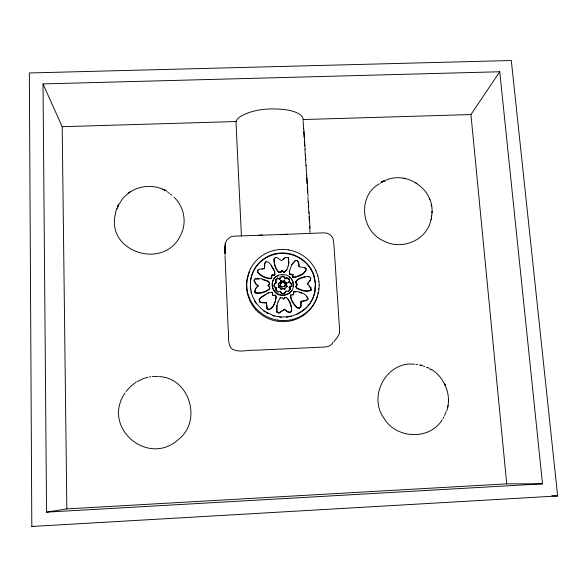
<?xml version="1.0" encoding="UTF-8"?>
<svg xmlns="http://www.w3.org/2000/svg" width="587" height="587" viewBox="0 0 587 587"><rect width="100%" height="100%" fill="white"/><g stroke="black" fill="none" stroke-linecap="round" stroke-linejoin="round"><path stroke-width="0.88" d="M225.026 254.509L225.276 243.341L226.949 239.929L230.199 237.075L233.589 236.187L287.535 234.272M278.099 301.894L280.241 297.785L282.083 297.704L283.272 299.106L285.033 297.58L286.507 297.514C290.227 300.683 291.666 305.981 291.695 310.721L290.301 312.24L287.674 311.624L284.578 309.217L278.715 313.113L276.815 312.108L276.844 305.937L278.223 301.498M276.815 312.108L276.961 305.541M225.21 246.151L225.107 253.489L225.239 245.197M432.025 212.905C433.874 189.652 407.649 170.949 386.239 180.04M432.047 211.261L431.753 216.17M225.276 243.341L225.129 250.722M292.986 294.711L290.778 294.806C289.985 299.913 293.654 304.653 297.264 307.955L299.495 308.219L300.86 306.348L301.116 301.241L306.223 300.295L307.999 299.135L307.933 298.049C305.467 293.155 299.407 291.416 294.27 291.401L293.581 292.157L293.529 294.373L292.832 295.122L293.683 293.955L293.581 292.157M300.86 306.348L301.116 301.241M264.73 263.167L264.532 268.648L264.73 263.167L266.124 261.677L267.973 261.963L270.673 264.355L274.716 270.996L274.775 274.672L274.078 275.42L272.229 275.134L271.532 275.883L271.649 278.025L270.585 278.788C265.735 278.392 260.819 276.426 257.744 272.5L257.752 270.607L258.434 269.499L264.627 268.178M446.751 410.9C451.975 395.491 444.895 377.302 430.887 369.157M448.402 401.684L448.446 399.798M225.159 248.059L225.181 247.105M250.341 283.198L250.781 279.427A32.234 31.515 16.8 0 1 251.992 274.555L253.232 271.451A32.424 31.705 16.9 0 1 255.69 267.078A32.828 32.094 17 0 1 258.808 263.152A33.07 32.336 17.1 0 1 262.528 259.77L268.23 256.218A32.806 32.08 17 0 1 274.569 253.922M250.546 281.085L250.517 287.791L251.441 292.766A32.234 31.515 16.9 0 0 253.144 297.543L254.692 300.566A32.424 31.705 16.9 0 0 256.556 303.42A32.828 32.094 17 0 0 261.142 308.483A32.586 31.859 17 0 0 265.229 311.609L272.97 315.314M276.081 296.149C276.007 301.014 274.18 306.627 269.741 309.129L268.259 309.195L267.092 308.153L266.439 302.723L261.222 302.224L259.703 301.564L259.219 299.407L261.685 296.765L268.861 292.473L272.177 292.333L272.684 294.843L273.461 295.54L275.288 295.1L276.081 296.149C275.831 301.102 274.268 306.942 269.638 309.51L268.164 309.576L266.997 308.542L266.439 302.723M431.32 217.52L431.496 215.877M291.629 283.947L291.365 285.759L289.075 287.359L290.176 287.314L291.218 286.192L291.629 283.947L289.67 281.87L288.936 281.899L288.789 282.34L289.523 282.31L291.475 284.379M273.931 286.192L274.041 285.759L275.611 287.498L276.719 287.454L276.594 287.879L275.494 287.931L273.931 286.192L274.312 283.947L276.073 282.428L275.919 279.559L277.673 278.047L279.94 279.03L279.816 279.485L277.556 278.502L275.802 280.006L275.956 282.875L274.195 284.387L274.312 283.947M254.12 280.902L254.193 280.454L255.829 283.631L258.155 285.7L255.624 288.76L254.677 292.047L255.844 293.082C260.489 293.97 265.148 292.201 268.956 289.64L269.734 288.1L269.66 286.661L268.112 285.282L269.506 283.785L269.426 282.347L267.877 280.975L261.486 278.715L255.572 278.598L254.509 279.361L254.12 280.902L255.756 284.071L258.075 286.133M254.435 279.808L254.509 279.361M255.572 278.598L255.499 279.045L258.874 279.111M257.752 270.607L257.671 271.069L258.434 269.499M257.744 272.5L257.825 272.038C260.899 275.971 265.83 277.937 270.688 278.333L271.752 277.57L271.642 275.42L272.339 274.679L274.195 274.958L274.885 274.21M254.677 292.047L255.697 288.327L258.155 285.7M448.02 405.529L447.698 407.371M255.844 293.082L254.751 291.622M317.861 293.742L318.081 292.531M431.496 217.777L431.093 219.692M266.124 261.677L264.634 263.644M280.755 280.439L280.337 282.332L278.216 283.859L279.067 285.979L278.392 287.087L281.063 288.775L281.107 289.494L282.53 288.716L284.776 289.34L286.265 286.691L287.344 286.287L286.566 285.598L286.463 283.8L287.138 282.692L286.038 282.736L284.878 281.709L284.431 280.285L283.367 281.048L281.525 281.129L280.755 280.439L281.4 281.569L281.525 281.129M288.217 265.911L288.929 262.55L288.276 257.59L284.988 257.722L281.489 260.709L277.291 257.671L275.435 257.385L274.048 258.867C273.659 263.68 275.325 268.853 278.686 272.368L280.88 272.28L282.031 270.336L284.328 272.038L286.772 269.785M266.344 303.127L261.134 302.621L259.623 301.96L259.219 299.407M259.623 301.96L259.703 301.564M431.034 219.142C427.71 239.892 402.095 250.744 384.096 241.103C361.335 231.858 356.911 196.307 379.217 183.9M269.631 288.533L269.558 287.094L268.112 285.282M268.01 285.722L269.404 284.225L269.426 282.347M275.325 257.876L275.435 257.385M270.585 278.788L270.688 278.333M269.404 284.225L269.506 283.785M271.532 275.883L271.642 275.42M272.229 275.134L272.339 274.679M271.649 278.025L271.752 277.57M269.558 287.094L269.66 286.661M115.551 212.472L116.725 208.634M274.078 275.42L274.195 274.958M247.531 277.761L248.374 274.804M266.997 308.542L267.092 308.153M115.698 212.942C104.846 251.53 163.127 270.592 180.165 236.128A34.185 32.799 -6.7 0 0 182.337 231.205C186.563 219.501 183.056 205.597 173.965 197.144M272.177 292.333L272.962 295.606M275.802 280.006L275.919 279.559M268.164 309.576L268.259 309.195M275.956 282.875L276.073 282.428M278.686 272.368L278.81 271.906C275.479 268.501 274.019 263.556 274.048 258.867M277.556 278.502L277.673 278.047M275.494 287.931L275.611 287.498M280.615 291.255L280.527 292.399L280.615 291.255L277.937 292.15L276 290.426L275.919 288.987L276.719 287.454M310.758 278.121L310.156 280.3L307.236 284.086L309.965 280.747L310.758 278.121L308.813 276.411C304.565 276.704 295.863 277.541 295.811 283.125L297.015 284.871L295.657 286.727L296.861 288.474C301.065 290.44 306.451 292.568 310.927 290.396L310.985 287.813L307.427 283.646M280.88 272.28L282.031 270.336M284.988 257.722L283.11 259.703M276 290.426L276.037 288.562M278.216 283.859L280.469 281.892M279.816 279.485L279.882 277.959L281.268 276.462L282.714 276.044L284.614 277.042L284.922 278.913L286.852 277.673L289.142 279.016L289.611 280.791L288.789 282.34M275.171 295.51L275.288 295.1M278.392 287.087L279.192 285.546L278.341 283.418M279.067 285.979L279.192 285.546M279.757 278.407L282.714 276.044M280.564 283.682L280.557 286.273L280.564 283.682L281.958 282.186L283.426 282.127L284.959 283.147L285.429 284.922L284.269 286.838L285.429 284.922M288.364 265.434L286.632 270.255L284.196 272.5L283.961 272.052M288.276 257.59L288.782 263.035M284.196 272.5L284.328 272.038M317.442 295.54L316.921 297.315A36.005 35.22 17 0 1 314.808 302.437A35.77 34.985 17 0 1 312.959 305.644A36.284 35.484 16.9 0 1 309.547 310.046L305.467 313.862A35.631 34.846 17.1 0 1 302.43 316.041A36.196 35.403 16.9 0 1 292.113 320.509M280.439 284.123L281.958 282.186M283.235 281.496L283.367 281.048M281.063 288.775L281.195 288.342L278.517 286.654M284.922 278.913L284.614 277.042M281.716 287.307L281.848 286.874L284.401 286.405M281.107 289.494L281.195 288.342M281.826 282.626L283.294 282.567L283.426 282.127M303.141 120.665C303.956 116.923 300.155 114.333 297.227 112.917A34.105 12.378 -3.1 0 0 287.116 109.938C271.319 107.832 253.936 108.507 239.929 116.842A33.892 12.305 -3.1 0 0 235.989 122.03L241.418 235.937M284.431 280.285L284.739 282.149L285.898 283.176L287.138 282.692M282.53 288.709L282.663 288.283L284.526 288.569L284.776 289.34M248.55 273.425L247.032 280.175A36.056 35.264 17 0 0 246.555 285.7L246.738 289.413A36.056 35.264 17 0 0 247.751 294.901L249.622 300.184A36.005 35.22 17 0 0 252.322 305.123A35.77 34.985 16.9 0 0 255.771 309.598M280.109 298.189L280.241 297.785M285.289 285.363L284.959 283.147M281.048 292.862L282.076 293.779L284.768 292.891L285.81 291.761L285.774 291.042L288.364 291.291L290.103 289.413L290.022 287.975L289.222 286.926M285.898 283.176L286.038 282.736M284.387 288.995L284.526 288.569M286.566 285.598L286.427 286.03L286.463 283.8M289.802 274.415L289.252 271.223L291.959 264.216L295.408 260.511L297.227 260.437L298.005 261.12L298.864 263.225L299.069 266.784L304.983 267.621L306.143 268.648C305.981 274.408 297.741 277.101 292.913 277.512L292.774 275.01L289.802 274.415L289.398 270.754M286.265 286.691L286.126 287.124L287.344 286.287M289.464 281.239L289.142 279.016M284.768 292.891L284.629 293.309L285.81 291.761M295.408 260.511L291.805 264.693M285.774 291.042L285.671 292.179M278.715 313.113L284.578 309.217M289.523 282.31L289.67 281.87M297.066 260.922L297.227 260.437M285.033 297.58L283.719 299.003M292.774 275.01L292.928 274.555L289.949 273.96M292.913 277.512L292.928 274.555M286.368 297.925L286.507 297.514M293.089 286.83L292.524 280.315C289.075 273.293 278.025 272.485 273.674 278.935A11.491 11.234 17.1 0 0 274.312 290.8C278.443 296.648 288.085 296.178 292.003 290.418M288.224 291.717L289.956 289.839L290.022 287.975M290.176 287.314L290.323 286.882M289.956 289.839L290.103 289.413M291.218 286.192L291.365 285.759M446.083 411.766L444.586 415.486M295.657 286.727L297.176 284.438L295.973 282.685L295.885 281.254M293.419 292.575L294.27 291.401M297.015 284.871L297.176 284.438M293.529 294.373L293.683 293.955M304.8 268.09L304.983 267.621M306.143 268.648L305.959 269.117L304.991 268.259M284.438 309.598L287.527 312.005L290.154 312.614L290.668 312.225M290.521 312.6L291.695 310.721M308.63 276.866L308.813 276.411M116.974 209.126L118.141 206.536M297.264 307.955L297.433 307.566C293.838 304.337 290.514 299.825 290.778 294.806M299.495 308.219L301.028 305.959M310.985 287.813L310.787 288.246L309.011 286.163M307.999 299.135L306.04 300.698L300.948 301.637M333.13 342.126C330.019 348.693 321.441 346.675 315.52 347.46L255.572 350.234C247.655 349.735 238.638 353.161 231.557 348.649C226.993 343.057 229.157 335.133 228.145 328.456L225.012 255.543M117.481 206.785L122.786 198.355L128.648 193.035M443.112 418.326L443.963 416.792M288.936 281.899L289.611 280.791M275.919 288.987L276.594 287.879M286.324 284.24L286.999 283.132M269.734 288.1L269.059 289.215C265.243 291.783 260.577 293.551 255.917 292.656M125.119 392.872C100.898 427.842 148.709 467.685 179.057 438.944C202.222 420.241 189.315 377.881 159.172 376.597M542.505 483.827L506.72 483.849L470.935 114.553L499.742 71.753L43.02 83.919L46.564 512.143L542.505 483.827L499.742 71.753M442.202 419.8C429.42 440.705 395.77 438.893 383.876 418.017C367.697 395.917 386.914 360.763 414.532 364.248M126.095 391.485L130.453 386.495L135.861 382.335M334.003 341.627L337.268 337.43L339.433 333.423L339.579 329.645L334.003 245.726L333.027 238.52L330.562 234.998L327.377 233.237L323.672 232.841L280.549 234.565M306.231 270.071L302.789 273.791L295.635 276.954L293.067 277.057M295.723 281.694L297.11 280.204L299.95 278.649L304.976 277.013M259.138 299.81L261.597 297.176L265.889 294.608M303.714 309.936L296.457 314.287A32.784 32.05 16.9 0 1 291.57 316.004L288.261 316.62A32.476 31.757 17 0 1 281.408 316.929L277.989 316.547M302.188 311.337L303.538 310.318A32.593 31.874 17 0 0 307.228 306.869A32.755 32.028 16.9 0 0 311.183 301.469A32.358 31.639 17 0 0 311.983 300.001A32.711 31.984 16.9 0 0 314.749 292.143L315.336 283.844L313.722 275.663A32.711 31.984 16.9 0 0 310.912 269.499M167.192 191.45C155.511 184.208 139.53 184.817 128.553 193.123M128.597 193.072L130.189 191.927M136.837 381.719L143.786 378.454M300.786 312.277L296.296 314.661M267.327 293.749L268.758 292.898M380.222 183.305L380.596 183.078M281.232 289.061L282.663 288.283M383.223 181.354L381.601 182.168L384.602 180.679M381.601 182.168L384.375 180.796L381.352 182.293M311.117 289.971C306.634 292.15 301.234 290.015 297.022 288.041L295.811 286.295M278.143 275.824L275.993 276.77L273.557 279.383A11.469 11.212 17.1 0 0 274.202 291.225C281.672 301.072 297.726 292.143 292.524 280.315M285.062 278.465L286.852 277.673M384.903 181.134L385.732 180.84M144.527 378.219L148.078 377.236M289.802 316.694L291.468 316.312M31.815 526.48L557.65 495.956L511.299 60.52L29.35 72.971L31.815 526.48L33.121 526.187M274.569 253.922L277.886 253.276A32.476 31.749 17 0 1 284.658 253.012L288.034 253.393A32.806 32.08 17 0 1 294.579 255.184L300.625 258.251A33.07 32.344 16.9 0 1 304.675 261.318A32.828 32.094 17 0 1 309.246 266.293A32.424 31.705 17 0 1 311.11 269.103M261.883 269.213L263.651 268.839M282.076 293.779L283.536 293.471M149.509 376.979L150.918 376.744M277.768 253.775L274.452 254.428A32.74 32.014 17 0 0 268.134 256.717A32.593 31.874 17 0 0 261.142 261.347A32.997 32.27 17.1 0 0 258.735 263.636A32.659 31.933 17 0 0 255.587 267.496M46.564 512.143L66.845 508.892L506.72 483.849M152.327 376.568L158.079 376.509M299.663 307.83L297.433 307.566M262.11 235.211L258.478 235.358L262.338 235.204M278.81 271.906L281.012 271.81M43.02 83.919L62.193 126.697L236.715 121.516M303.2 119.535L470.935 114.553M283.139 320.59L286.948 320.421A36.533 35.719 16.9 0 0 292.575 319.431A36.438 35.624 16.9 0 0 302.958 314.925A35.858 35.066 17.1 0 0 306.018 312.739L310.127 308.901A36.519 35.712 16.9 0 0 313.553 304.47A36.005 35.205 17 0 0 315.417 301.241A36.247 35.44 17 0 0 317.545 296.09L318.814 290.668A36.291 35.484 17 0 0 319.159 285.106M282.949 249.438L279.192 249.585A36.541 35.726 17 0 0 273.63 250.524M551.875 495.751L557.65 495.956M279.566 317.149L281.276 317.296M284.519 253.511L287.887 253.892A32.74 32.014 17 0 1 294.417 255.675A32.593 31.874 17 0 1 300.427 258.772A33.004 32.27 16.9 0 1 304.499 261.802M294.116 291.827L295.841 291.996M415.963 364.395L417.702 364.622M403.408 178.272L404.949 178.529M421.202 365.4L419.448 364.989M420.747 365.063L422.779 365.569M262.198 279.449L267.782 281.415L269.323 282.787M423.521 366.156L424.672 366.582M299.289 292.326L301.828 293.302M164.316 189.931L165.673 190.584L162.76 189.212M426.397 367.293L427.512 367.844M427.71 367.484L429.31 368.291M282.582 276.499L284.475 277.497M276.932 311.734L278.84 312.739M266.593 312.886L268.105 313.707M286.713 278.121L288.995 279.463M415.574 182.623L416.792 183.393M429.728 369.003L430.785 369.678M283.294 282.567L284.82 283.58M167.911 192.485L169.173 193.328M170.428 194.18L171.675 195.082M258.456 312.269L262.969 315.725A35.631 34.853 16.9 0 0 266.256 317.626A36.196 35.403 17 0 0 277.057 321.177A36.299 35.499 17 0 0 282.736 321.661L286.522 321.493A36.299 35.499 16.9 0 0 292.113 320.509M281.899 270.805L283.829 272.515M280.689 285.84L281.848 286.874M280.659 291.981L282.208 293.361M276.117 290L278.055 291.724M289.215 276.947L290.264 278.216M291.321 279.485L292.37 280.755M289.075 287.359L289.875 288.408M271.018 265.573L274.151 270.724M306.715 296.692L307.742 298.46M287.916 299.304L289.552 302.129L291.313 307.126M444.484 383.722L445.269 385.388L444.535 383.839M315.953 270.68L317.883 275.927M429.882 199.741L429.273 198.215M297.836 261.604L298.695 263.702L298.849 266.373M313.92 275.208L315.542 283.404L314.948 291.724A32.784 32.05 16.9 0 1 312.9 298.079A32.424 31.705 17 0 1 310.501 302.496A32.828 32.094 16.9 0 1 307.412 306.48A32.784 32.05 16.9 0 1 303.692 309.973M250.979 291.548L251.375 293.184M250.678 289.89L250.333 286.551M318.968 281.4L319.203 285.113M304.939 149.414L305.365 156.223M305.13 149.465L303.809 128.913M304.169 137.534L303.802 131.62M304.389 140.924L304.719 146.009M305.966 165.622L305.526 158.784M305.453 154.638L305.776 159.818M306.106 165.013L306.568 175.205M306.759 175.425L308.065 196.396M308.395 201.671L308.725 206.954M310.024 232.452L309.65 226.296M308.446 206.198L308.872 213.169M306.715 177.641L307.082 183.665M307.287 187.121L307.603 192.309M303.648 129.089L303.193 121.509M310.831 288.965L310.927 290.396M309.055 212.245L310.009 228.211M309.393 221.915L309.078 216.662M307.918 197.503L308.226 202.713M291.453 309.51L291.541 311.103M279.882 277.959L279.94 279.03M274.599 271.458L274.775 274.672M62.193 126.697L66.845 508.892M248.382 274.848A36.005 35.22 17 0 1 249.746 271.421M315.953 270.739A36.247 35.44 17 0 0 313.216 265.845A36.005 35.205 17 0 0 310.978 262.785A36.519 35.712 16.9 0 0 307.06 258.735L304.117 256.394A36.357 35.55 17 0 0 297.653 252.645L294.072 251.287A36.291 35.484 17 0 0 288.555 249.959M247.193 278.832A36.291 35.484 17 0 0 246.716 284.394L246.9 288.129A36.291 35.484 17 0 0 247.919 293.654L249.805 298.966A36.247 35.44 17 0 0 252.52 303.941A36.005 35.205 16.9 0 0 255.991 308.446A36.519 35.704 17 0 0 258.691 311.132L263.24 314.61A35.866 35.066 16.9 0 0 266.549 316.525A36.438 35.624 17 0 0 277.424 320.098M273.608 250.546A36.291 35.484 17 0 0 268.281 252.322L264.935 253.929A36.357 35.55 17 0 0 258.816 258.185L256.13 260.767A36.519 35.712 17 0 0 253.738 263.614A36.005 35.205 16.9 0 0 250.752 268.31M317.838 275.919A36.291 35.484 17 0 1 318.924 281.393M308.014 265.441A32.351 31.639 17 0 1 310.919 269.572M277.886 316.606A32.784 32.05 16.9 0 1 272.867 315.38M311.11 269.029A32.784 32.05 16.9 0 1 313.92 275.134M304.477 261.714A32.711 31.984 16.9 0 1 307.992 265.346M248.55 273.476A36.247 35.44 17 0 1 250.752 268.362M277.688 253.672A32.424 31.705 16.9 0 1 284.446 253.401M283.022 249.438A36.541 35.726 17 0 1 288.657 249.937M255.616 267.555A32.358 31.639 16.9 0 0 253.166 271.913L251.933 275.017A32.16 31.449 16.8 0 0 250.715 279.874M265.133 311.99A32.593 31.874 17 0 1 263.717 311.022M274.503 316.18A32.659 31.933 17 0 1 272.86 315.689M318.543 288.254A36.056 35.264 17 0 1 318.47 289.479M256.475 303.817A32.358 31.639 16.9 0 1 254.619 300.97M258.331 312.218A36.299 35.499 17 0 1 255.653 309.554M283.081 320.59A36.533 35.719 16.9 0 1 277.365 320.106M288.114 316.995A32.41 31.691 17 0 1 286.419 317.2M118.354 204.973L117.503 206.778L118.361 204.98M431.269 204.393L431.562 205.964L431.269 204.393"/></g></svg>
